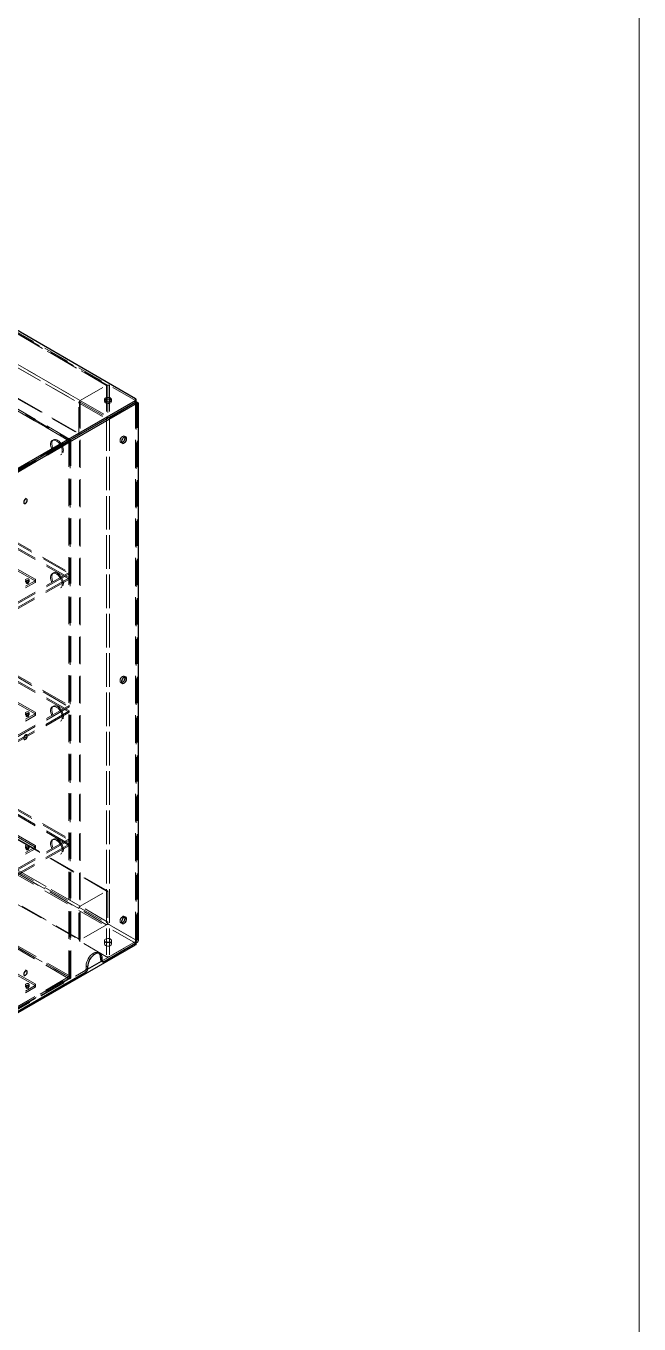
# Model space of a CAD drawing. Header units: millimetres. Extents: x 108 to 5832, y 144 to 4056.
# Drawn here: x 5238 to 5832, y 2100 to 3358 of the extents above; entities that cross this region are included whole.
import ezdxf

# ---------------------------------------------------------------- set-up
doc = ezdxf.new("R2010")
doc.units = ezdxf.units.MM
doc.header["$LTSCALE"] = 20
doc.linetypes.add('HIDDEN', pattern=[1.905, 1.27, -0.635])

msp = doc.modelspace()

# ---------------------------------------------------------------- linework, layer by layer
at = {"color": 7, "linetype": 'Continuous', "lineweight": 18}
msp.add_line((5832.4, 4055.6), (5832.4, 144.4), dxfattribs=at)
at = {"color": 1, "linetype": 'HIDDEN', "lineweight": 18}
for p, q in [((4136.9, 3690.5), (5317.8, 3008.8)), ((4108.6, 3674.2), (5289.5, 2992.5)), ((4136.9, 3661.1), (5317.8, 2979.4)), ((4176.5, 3667.7), (5316.4, 3009.6)), ((5317.4, 3009.7), (4177.1, 3668)), ((5344.6, 2994.9), (4180.7, 3666.8)), ((4135.5, 3658.7), (5316.4, 2977)), ((4151, 3653), (5290.9, 2994.9)), ((4108.6, 3644.8), (5289.5, 2963.1)), ((4109, 3643.9), (5289.9, 2962.2)), ((4110, 3644), (5290.9, 2962.3)), ((4115.8, 3628.1), (5280, 2956)), ((4116.1, 3629.2), (5279.5, 2957.6)), ((5279.5, 2956.3), (4116.1, 3627.9)), ((5279.6, 2956.3), (4116.2, 3627.9)), ((5280.6, 2957.6), (4116.8, 3629.4)), ((4117, 3628.7), (5281.1, 2956.6)), ((4363.5, 3357.6), (5280.2, 2828.4)), ((5280.2, 2821.8), (4363.5, 3351)), ((4364.2, 3355.8), (5280.2, 2827.1)), ((5280.2, 2823.1), (4364.2, 3351.9)), ((4363.5, 3228.5), (5280.2, 2699.4)), ((5280.2, 2692.8), (4363.5, 3222)), ((4364.2, 3226.8), (5280.2, 2698)), ((5280.2, 2694.1), (4364.2, 3222.9)), ((5316.4, 2519.7), (4135.5, 3201.4)), ((5317.4, 2519.8), (4136.5, 3201.5)), ((5317.8, 2518.9), (4136.9, 3200.6)), ((5289.5, 2502.6), (4108.6, 3184.3)), ((5290.9, 2505), (4110, 3186.7)), ((5317.8, 2489.5), (4136.9, 3171.2)), ((5316.4, 2487), (4135.5, 3168.7)), ((5289.5, 2473.2), (4108.6, 3154.9)), ((4109, 3154), (5289.9, 2472.3)), ((5290.9, 2472.3), (4110, 3154.1)), ((5344.6, 2472.3), (4180.7, 3144.3)), ((5344.6, 2469.1), (4180.7, 3141)), ((5281.1, 2437), (4117, 3109.1)), ((5279.5, 2435), (4116.1, 3106.7)), ((4363.5, 3099.5), (5280.2, 2570.3)), ((4364.2, 3097.8), (5280.2, 2569)), ((5280.2, 2563.8), (4363.5, 3093)), ((5280.2, 2565.1), (4364.2, 3093.9)), ((5290.9, 2994.9), (5316.4, 3009.6)), ((5316.4, 3009.6), (5316.4, 2487)), ((5317.8, 3008.8), (5317.8, 2979.4)), ((5344.6, 2994.9), (5319.2, 3009.6)), ((5319.2, 3009.6), (5319.2, 2487)), ((5280, 2436.3), (4308.1, 2997.4)), ((4308.1, 2997.1), (5279.5, 2436.3)), ((5290.3, 2994.1), (5290.3, 2471.5)), ((5290.9, 2994.9), (5290.9, 2472.3)), ((5314.3, 2995.8), (5314.3, 2994.1)), ((5321.3, 2994.1), (5321.3, 2995.8)), ((5344.6, 2996.6), (5344.6, 2994.9)), ((5344.6, 2994.9), (5344.6, 2472.3)), ((5289.5, 2963.1), (5289.5, 2992.5)), ((5290.9, 2993.3), (5316.4, 2978.6)), ((5290.9, 2993.3), (5290.9, 2470.7)), ((5344.6, 2993.3), (5344.6, 2470.7)), ((5345.2, 2471.5), (5345.2, 2993.5)), ((5346.1, 2992.5), (5347.5, 2991.7)), ((5346.1, 2473.2), (5346.1, 2992.5)), ((5316.4, 2977), (5290.9, 2962.3)), ((5316.4, 2978.6), (5316.4, 2456)), ((5319.2, 2978.6), (5319.2, 2456)), ((5279.5, 2957.6), (5218.4, 2922.3)), ((5279.5, 2956.3), (5218.4, 2921)), ((5219.3, 2921.8), (5280.4, 2957.1)), ((5265, 2956.9), (5263.9, 2956.2)), ((5280.1, 2957.7), (5279.5, 2957.6)), ((5279.5, 2957.6), (5280.4, 2957.1)), ((5279.6, 2956.3), (5279.5, 2956.3)), ((5279.5, 2956.3), (5280, 2956)), ((5279.7, 2956.2), (5279.6, 2956.3)), ((5279.6, 2956.3), (5279.6, 2956.3)), ((5280.6, 2957.6), (5280.1, 2957.7)), ((5281, 2957.2), (5280.6, 2957.6)), ((5281.2, 2957.2), (5280.6, 2957.6)), ((5281.1, 2956.6), (5281, 2957.2)), ((5281.5, 2956.2), (5281.1, 2956.6)), ((5281.1, 2956.6), (5281.1, 2437)), ((5281.7, 2955.7), (5281.5, 2956.2)), ((5281.7, 2955.7), (5281.7, 2956.4)), ((5335.1, 2959.6), (5333.7, 2960.4)), ((5218.9, 2920.7), (5280, 2956)), ((5280, 2955.4), (5218.9, 2920.1)), ((5281.1, 2955.8), (5220.1, 2920.6)), ((5281.1, 2954.8), (5220.1, 2919.5)), ((5280.1, 2956), (5280, 2956.1)), ((5280, 2955.9), (5280, 2956)), ((5280, 2955.4), (5280, 2956)), ((5280, 2956), (5280, 2436.3)), ((5280.1, 2955.9), (5280, 2955.9)), ((5280, 2436.6), (5280, 2955.4)), ((5280.1, 2956), (5280.1, 2956)), ((5280.1, 2955.6), (5280.1, 2955.7)), ((5280.1, 2436.7), (5280.1, 2955.4)), ((5281.1, 2954.8), (5281.1, 2955.8)), ((5281.1, 2954.8), (5281.5, 2955.2)), ((5281.1, 2954.8), (5281.1, 2435.9)), ((5281.5, 2955.2), (5281.7, 2955.7)), ((5281.7, 2436.5), (5281.7, 2955.7)), ((5330.2, 2954.3), (5331.6, 2953.5)), ((5271.9, 2942.4), (5273, 2943)), ((5239.1, 2899.5), (5237.7, 2900.4)), ((5247.1, 2821.8), (5223, 2835.7)), ((5247.1, 2820.2), (5223, 2834.1)), ((5280.2, 2828.4), (5224.7, 2796.4)), ((5280.2, 2827.1), (5224.7, 2795.1)), ((5224.7, 2791.1), (5280.2, 2823.1)), ((5224.7, 2789.8), (5280.2, 2821.8)), ((5238, 2815), (5247.1, 2820.2)), ((5238, 2813.3), (5247.1, 2818.6)), ((5238.4, 2819.6), (5238.4, 2818.3)), ((5240.9, 2818.3), (5240.9, 2819.6)), ((5241.4, 2819.6), (5241.4, 2821.2)), ((5247.1, 2821.8), (5247.1, 2820.2)), ((5247.1, 2818.6), (5247.1, 2820.2)), ((5247.6, 2819.4), (5247.6, 2821)), ((5265, 2827.9), (5263.9, 2827.2)), ((5280.2, 2828.4), (5280.2, 2827.1)), ((5280.2, 2821.8), (5280.2, 2823.1)), ((5271.9, 2813.4), (5273, 2814)), ((5330.2, 2721.6), (5331.6, 2720.8)), ((5335.1, 2726.9), (5333.7, 2727.7)), ((5247.1, 2692.8), (5223, 2706.7)), ((5247.1, 2691.2), (5223, 2705.1)), ((5280.2, 2699.4), (5224.7, 2667.4)), ((5280.2, 2698), (5224.7, 2666)), ((5224.7, 2662.1), (5280.2, 2694.1)), ((5224.7, 2660.8), (5280.2, 2692.8)), ((5241.4, 2690.6), (5241.4, 2692.2)), ((5247.1, 2692.8), (5247.1, 2691.2)), ((5247.6, 2690.4), (5247.6, 2692)), ((5265, 2698.9), (5263.9, 2698.2)), ((5280.2, 2699.4), (5280.2, 2698)), ((5280.2, 2692.8), (5280.2, 2694.1)), ((5238, 2686), (5247.1, 2691.2)), ((5238, 2684.3), (5247.1, 2689.6)), ((5238.4, 2690.6), (5238.4, 2689.3)), ((5240.9, 2689.3), (5240.9, 2690.6)), ((5247.1, 2689.6), (5247.1, 2691.2)), ((5271.9, 2684.3), (5273, 2685)), ((5239.1, 2670.9), (5237.7, 2671.7)), ((5247.1, 2563.8), (5223, 2577.7)), ((5247.1, 2562.2), (5223, 2576.1)), ((5280.2, 2570.3), (5224.7, 2538.3)), ((5280.2, 2569), (5224.7, 2537)), ((5265, 2569.8), (5263.9, 2569.2)), ((5280.2, 2570.3), (5280.2, 2569)), ((5224.7, 2533.1), (5280.2, 2565.1)), ((5224.7, 2531.8), (5280.2, 2563.8)), ((5238, 2557), (5247.1, 2562.2)), ((5238, 2555.3), (5247.1, 2560.5)), ((5238.4, 2561.6), (5238.4, 2560.3)), ((5240.9, 2560.3), (5240.9, 2561.6)), ((5241.4, 2561.6), (5241.4, 2563.2)), ((5247.1, 2563.8), (5247.1, 2562.2)), ((5247.1, 2560.5), (5247.1, 2562.2)), ((5247.6, 2561.4), (5247.6, 2563)), ((5271.9, 2555.3), (5273, 2556)), ((5280.2, 2563.8), (5280.2, 2565.1)), ((5290.9, 2505), (5316.4, 2519.7)), ((5317.8, 2518.9), (5317.8, 2489.5)), ((5289.5, 2473.2), (5289.5, 2502.6)), ((5335.1, 2494.2), (5333.7, 2495)), ((5316.4, 2487), (5290.9, 2472.3)), ((5319.2, 2487), (5344.6, 2472.3)), ((5330.2, 2488.9), (5331.6, 2488.1)), ((5316.4, 2456), (5290.9, 2470.7)), ((5311.5, 2451.6), (5344.6, 2470.7)), ((5312.1, 2451.9), (5344.6, 2470.7)), ((5314.3, 2471.5), (5314.3, 2468.3)), ((5344.6, 2470.7), (5319.2, 2456)), ((5321.3, 2468.3), (5321.3, 2471.5)), ((5344.6, 2472.3), (5344.6, 2469.1)), ((5344.6, 2470.7), (5346.1, 2469.9)), ((5344.6, 2469.1), (5344.6, 2470.7)), ((5345.2, 2469.4), (5345.2, 2471.5)), ((5347.5, 2472.3), (5346.1, 2473.2)), ((5310, 2459), (5308.6, 2459.8)), ((5220.2, 2398.9), (5298, 2443.8)), ((5220.2, 2398.9), (5295.1, 2442.1)), ((5247.1, 2429.6), (5223, 2443.4)), ((5247.1, 2427.9), (5223, 2441.8)), ((5239.1, 2442.3), (5237.7, 2443.1)), ((5295.1, 2442.1), (5296.6, 2441.3)), ((5296.6, 2447), (5298, 2446.2)), ((5296.6, 2447), (5296.6, 2444.6)), ((5298, 2443.8), (5296.6, 2444.6)), ((5313.5, 2451.1), (5312.1, 2451.9)), ((5279.5, 2436.3), (5218.4, 2401)), ((5279.5, 2435), (5218.4, 2399.7)), ((5280, 2436.6), (5218.9, 2401.3)), ((5218.9, 2400.8), (5280, 2436)), ((5280.4, 2434.5), (5219.3, 2399.2)), ((5219.8, 2399.1), (5280.9, 2434.4)), ((5281.1, 2435.9), (5220.1, 2400.7)), ((5220.1, 2399.6), (5281.1, 2434.9)), ((5238, 2422.7), (5247.1, 2427.9)), ((5241.4, 2427.3), (5241.4, 2429)), ((5247.1, 2429.6), (5247.1, 2427.9)), ((5247.1, 2426.3), (5247.1, 2427.9)), ((5247.6, 2427.1), (5247.6, 2428.8)), ((5279.5, 2436.3), (5280, 2436)), ((5279.5, 2435), (5280.1, 2435.3)), ((5279.5, 2435), (5280.4, 2434.5)), ((5279.7, 2436.3), (5279.8, 2436.3)), ((5279.9, 2436.3), (5280, 2436.3)), ((5280, 2436.6), (5280, 2436.6)), ((5280.1, 2436.5), (5280, 2436.6)), ((5280, 2436.6), (5280, 2436)), ((5280, 2436.3), (5280, 2436.3)), ((5280.1, 2436.5), (5280.1, 2436.5)), ((5280.1, 2436.1), (5280.1, 2436.2)), ((5280.1, 2435.3), (5280.6, 2435.8)), ((5280.6, 2435.8), (5281, 2436.4)), ((5281, 2434.4), (5280.9, 2434.4)), ((5281, 2436.4), (5281.1, 2437)), ((5281.1, 2437), (5281.5, 2436.8)), ((5281.5, 2436.2), (5281.1, 2435.9)), ((5281.1, 2435.9), (5281.1, 2434.9)), ((5281.5, 2436.8), (5281.7, 2436.5)), ((5281.7, 2436.5), (5281.5, 2436.2)), ((5281.7, 2435.8), (5281.7, 2436.5)), ((5238, 2421.1), (5247.1, 2426.3)), ((5238.4, 2427.3), (5238.4, 2426)), ((5240.9, 2426), (5240.9, 2427.3))]:
    msp.add_line(p, q, dxfattribs=at)
at = {"color": 7, "linetype": 'Continuous', "lineweight": 25}
for p, q in [((5344.6, 2996.6), (4180.7, 3668.5)), ((5220.2, 2923.1), (5344.6, 2994.9)), ((5344.6, 2993.3), (5344.6, 2994.9)), ((5345.2, 2994.1), (5345.2, 2995.8)), ((5345.2, 2993.5), (5345.2, 2994.1)), ((5220.2, 2921.5), (5344.6, 2993.3)), ((5346.1, 2992.5), (5221.6, 2920.6)), ((5319.2, 2978.6), (5344.6, 2993.3)), ((5346.1, 2992.5), (5344.6, 2993.3)), ((5347.1, 2992.6), (5345.6, 2993.4)), ((5347.5, 2472.3), (5347.5, 2991.7)), ((5220.2, 2395.6), (5344.6, 2467.5)), ((5313.5, 2451.1), (5346.1, 2469.9)), ((5345.2, 2468.3), (5345.2, 2469.4)), ((5310.7, 2455.2), (5312.1, 2454.4)), ((5310.7, 2452.8), (5310.7, 2455.2)), ((5312.1, 2451.9), (5312.1, 2454.4)), ((5221.6, 2398.1), (5296.6, 2441.3)), ((5298, 2443.8), (5311.5, 2451.6)), ((5298, 2446.2), (5298, 2443.8)), ((5310.7, 2452.8), (5312.1, 2451.9)), ((5311.1, 2451.8), (5312.5, 2451))]:
    msp.add_line(p, q, dxfattribs=at)
at = {"color": 8, "linetype": 'Continuous', "lineweight": 25}
msp.add_line((5344.6, 2467.5), (5344.6, 2469.1), dxfattribs=at)
at = {"color": 7, "linetype": 'Continuous', "lineweight": 25, "flags": 128}
for points in [[(5315.3, 2994.3), (5316.2, 2993.9), (5317.3, 2993.7), (5318.5, 2993.8), (5319.6, 2994), (5320.4, 2994.4), (5321, 2995), (5321.3, 2995.7), (5321.1, 2996.3), (5320.6, 2996.9), (5319.8, 2997.4), (5318.8, 2997.7), (5317.6, 2997.8), (5316.5, 2997.6), (5315.5, 2997.3), (5314.8, 2996.8), (5314.3, 2996.2), (5314.3, 2995.5), (5314.6, 2994.9), (5315.3, 2994.3)], [(5335.8, 2958), (5335.7, 2958.8), (5335.3, 2959.4), (5334.7, 2959.7), (5333.9, 2959.7), (5333.1, 2959.3), (5332.3, 2958.6), (5331.7, 2957.7), (5331.2, 2956.7), (5330.9, 2955.6), (5330.9, 2954.7), (5331.2, 2953.9), (5331.7, 2953.5), (5332.3, 2953.4), (5333.1, 2953.6), (5333.9, 2954.1), (5334.7, 2954.9), (5335.3, 2955.9), (5335.7, 2957), (5335.8, 2958)], [(5334.4, 2958.8), (5334.3, 2959.7), (5334.2, 2959.7)], [(5239.6, 2898.4), (5239.5, 2899.1), (5239.1, 2899.5), (5238.5, 2899.6), (5237.9, 2899.4), (5237.2, 2898.9), (5236.6, 2898.1), (5236.2, 2897.2), (5236.1, 2896.3), (5236.2, 2895.6), (5236.6, 2895.2), (5237.2, 2895.1), (5237.9, 2895.3), (5238.5, 2895.9), (5239.1, 2896.6), (5239.5, 2897.5), (5239.6, 2898.4)], [(5335.8, 2725.3), (5335.7, 2726.1), (5335.3, 2726.7), (5334.7, 2727), (5333.9, 2727), (5333.1, 2726.6), (5332.3, 2725.9), (5331.7, 2725), (5331.2, 2723.9), (5330.9, 2722.9), (5330.9, 2722), (5331.2, 2721.2), (5331.7, 2720.8), (5332.3, 2720.7), (5333.1, 2720.9), (5333.9, 2721.4), (5334.7, 2722.2), (5335.3, 2723.2), (5335.7, 2724.3), (5335.8, 2725.3)], [(5334.4, 2726.1), (5334.3, 2726.9), (5334.2, 2727)], [(5239.6, 2669.8), (5239.5, 2670.5), (5239.1, 2670.9), (5238.5, 2671), (5237.9, 2670.8), (5237.2, 2670.2), (5236.6, 2669.5), (5236.2, 2668.6), (5236.1, 2667.7), (5236.2, 2667), (5236.6, 2666.6), (5237.2, 2666.5), (5237.9, 2666.7), (5238.5, 2667.2), (5239.1, 2668), (5239.5, 2668.9), (5239.6, 2669.8)], [(5335.8, 2492.6), (5335.7, 2493.4), (5335.3, 2494), (5334.7, 2494.3), (5333.9, 2494.3), (5333.1, 2493.9), (5332.3, 2493.2), (5331.7, 2492.3), (5331.2, 2491.2), (5330.9, 2490.2), (5330.9, 2489.3), (5331.2, 2488.5), (5331.7, 2488.1), (5332.3, 2487.9), (5333.1, 2488.2), (5333.9, 2488.7), (5334.7, 2489.5), (5335.3, 2490.5), (5335.7, 2491.6), (5335.8, 2492.6)], [(5334.4, 2493.4), (5334.3, 2494.2), (5334.2, 2494.3)], [(5312.1, 2454.4), (5312, 2455.9), (5311.6, 2457.2), (5310.9, 2458.2), (5310, 2459), (5309, 2459.4), (5307.8, 2459.4), (5306.4, 2459.1), (5305, 2458.5), (5303.7, 2457.5), (5302.3, 2456.3), (5301.1, 2454.8), (5300, 2453.2), (5299.2, 2451.4), (5298.5, 2449.7), (5298.1, 2447.9), (5298, 2446.2)], [(5239.6, 2441.1), (5239.5, 2441.8), (5239.1, 2442.3), (5238.5, 2442.4), (5237.9, 2442.1), (5237.2, 2441.6), (5236.6, 2440.8), (5236.2, 2439.9), (5236.1, 2439.1), (5236.2, 2438.4), (5236.6, 2437.9), (5237.2, 2437.8), (5237.9, 2438.1), (5238.5, 2438.6), (5239.1, 2439.4), (5239.5, 2440.3), (5239.6, 2441.1)]]:
    msp.add_lwpolyline(points, dxfattribs=at)
at = {"color": 1, "linetype": 'HIDDEN', "lineweight": 18, "flags": 128}
for points in [[(5314.6, 2994.9), (5314.3, 2994.5), (5314.3, 2993.9), (5314.6, 2993.2), (5315.3, 2992.7)], [(5315.3, 2992.7), (5316.2, 2992.3), (5317.3, 2992.1), (5318.5, 2992.1), (5319.6, 2992.4), (5320.4, 2992.8), (5321, 2993.4), (5321.3, 2994), (5321.1, 2994.7), (5321, 2994.9)], [(5273.5, 2946), (5273.4, 2947.5), (5273, 2949.1), (5272.4, 2950.6), (5271.5, 2952.2), (5270.5, 2953.5), (5269.4, 2954.7), (5268.2, 2955.6), (5266.9, 2956.3), (5265.8, 2956.6), (5264.7, 2956.5), (5263.7, 2956.2), (5263, 2955.5), (5262.5, 2954.5), (5262.2, 2953.2), (5262.2, 2951.8), (5262.5, 2950.3), (5263, 2948.7), (5263.7, 2947.2), (5264.7, 2945.7), (5265.8, 2944.4), (5266.9, 2943.4), (5268.2, 2942.6), (5269.4, 2942.1), (5270.5, 2942), (5271.5, 2942.2), (5272.4, 2942.7), (5273, 2943.6), (5273.4, 2944.7), (5273.5, 2946)], [(5274.6, 2946.7), (5274.5, 2948.2), (5274.1, 2949.7), (5273.5, 2951.3), (5272.6, 2952.8), (5271.6, 2954.2), (5270.5, 2955.4), (5269.3, 2956.3), (5268.1, 2956.9), (5266.9, 2957.2), (5265.8, 2957.2), (5264.9, 2956.8), (5264.1, 2956.1), (5263.6, 2955.1), (5263.4, 2953.9), (5263.4, 2952.5), (5263.6, 2951), (5264.1, 2949.4), (5264.9, 2947.8), (5265.8, 2946.4), (5266.9, 2945.1), (5268.1, 2944), (5269.3, 2943.2), (5270.5, 2942.8), (5271.6, 2942.6), (5272.6, 2942.9), (5273.5, 2943.4), (5274.1, 2944.2), (5274.5, 2945.4), (5274.6, 2946.7)], [(5334.2, 2959.7), (5333.9, 2960.3), (5333.3, 2960.6), (5332.5, 2960.5), (5331.7, 2960.1), (5330.9, 2959.4), (5330.2, 2958.5), (5329.7, 2957.5), (5329.5, 2956.4), (5329.5, 2955.5), (5329.7, 2954.8), (5330.2, 2954.3), (5330.9, 2954.2), (5331, 2954.2)], [(5240.9, 2820.5), (5241.3, 2820.8), (5241.4, 2821.2), (5241.3, 2821.6), (5240.9, 2821.9), (5240.3, 2822.2), (5239.6, 2822.2), (5239, 2822.2), (5238.4, 2821.9), (5238, 2821.6), (5237.9, 2821.2), (5238, 2820.8), (5238.4, 2820.5), (5239, 2820.3), (5239.6, 2820.2), (5240.3, 2820.3), (5240.9, 2820.5)], [(5240.9, 2818.9), (5241.3, 2819.2), (5241.4, 2819.6), (5241.3, 2820), (5240.9, 2820.3), (5240.3, 2820.5), (5239.6, 2820.6), (5239, 2820.5), (5238.4, 2820.3), (5238, 2820), (5237.9, 2819.6), (5238, 2819.2), (5238.4, 2818.9), (5239, 2818.7), (5239.6, 2818.6), (5240.3, 2818.7), (5240.9, 2818.9)], [(5238.8, 2820.1), (5238.5, 2819.9), (5238.4, 2819.6), (5238.5, 2819.3), (5238.8, 2819.1), (5239.2, 2818.9), (5239.6, 2818.9), (5240.1, 2818.9), (5240.5, 2819.1), (5240.8, 2819.3), (5240.9, 2819.6), (5240.8, 2819.9), (5240.5, 2820.1), (5240.1, 2820.3), (5239.6, 2820.3), (5239.2, 2820.3), (5238.8, 2820.1)], [(5238.8, 2818.8), (5238.5, 2818.6), (5238.4, 2818.3), (5238.5, 2818), (5238.8, 2817.8), (5239.2, 2817.6), (5239.6, 2817.6), (5240.1, 2817.6), (5240.5, 2817.8), (5240.8, 2818), (5240.9, 2818.3), (5240.8, 2818.6), (5240.5, 2818.8), (5240.1, 2819), (5239.6, 2819), (5239.2, 2819), (5238.8, 2818.8)], [(5273.5, 2817), (5273.4, 2818.5), (5273, 2820.1), (5272.4, 2821.6), (5271.5, 2823.1), (5270.5, 2824.5), (5269.4, 2825.7), (5268.2, 2826.6), (5266.9, 2827.3), (5265.8, 2827.6), (5264.7, 2827.5), (5263.7, 2827.1), (5263, 2826.4), (5262.5, 2825.5), (5262.2, 2824.2), (5262.2, 2822.8), (5262.5, 2821.3), (5263, 2819.7), (5263.7, 2818.2), (5264.7, 2816.7), (5265.8, 2815.4), (5266.9, 2814.4), (5268.2, 2813.6), (5269.4, 2813.1), (5270.5, 2813), (5271.5, 2813.2), (5272.4, 2813.7), (5273, 2814.6), (5273.4, 2815.7), (5273.5, 2817)], [(5274.6, 2817.7), (5274.5, 2819.2), (5274.1, 2820.7), (5273.5, 2822.3), (5272.6, 2823.8), (5271.6, 2825.2), (5270.5, 2826.4), (5269.3, 2827.3), (5268.1, 2827.9), (5266.9, 2828.2), (5265.8, 2828.2), (5264.9, 2827.8), (5264.1, 2827.1), (5263.6, 2826.1), (5263.4, 2824.9), (5263.4, 2823.5), (5263.6, 2821.9), (5264.1, 2820.4), (5264.9, 2818.8), (5265.8, 2817.4), (5266.9, 2816.1), (5268.1, 2815), (5269.3, 2814.2), (5270.5, 2813.8), (5271.6, 2813.6), (5272.6, 2813.8), (5273.5, 2814.4), (5274.1, 2815.2), (5274.5, 2816.3), (5274.6, 2817.7)], [(5334.2, 2727), (5333.9, 2727.5), (5333.3, 2727.8), (5332.5, 2727.8), (5331.7, 2727.4), (5330.9, 2726.7), (5330.2, 2725.8), (5329.7, 2724.8), (5329.5, 2723.7), (5329.5, 2722.8), (5329.7, 2722), (5330.2, 2721.6), (5330.9, 2721.5), (5331, 2721.5)], [(5240.9, 2691.5), (5241.3, 2691.8), (5241.4, 2692.2), (5241.3, 2692.6), (5240.9, 2692.9), (5240.3, 2693.1), (5239.6, 2693.2), (5239, 2693.1), (5238.4, 2692.9), (5238, 2692.6), (5237.9, 2692.2), (5238, 2691.8), (5238.4, 2691.5), (5239, 2691.3), (5239.6, 2691.2), (5240.3, 2691.3), (5240.9, 2691.5)], [(5273.5, 2688), (5273.4, 2689.5), (5273, 2691), (5272.4, 2692.6), (5271.5, 2694.1), (5270.5, 2695.5), (5269.4, 2696.7), (5268.2, 2697.6), (5266.9, 2698.2), (5265.8, 2698.5), (5264.7, 2698.5), (5263.7, 2698.1), (5263, 2697.4), (5262.5, 2696.4), (5262.2, 2695.2), (5262.2, 2693.8), (5262.5, 2692.3), (5263, 2690.7), (5263.7, 2689.1), (5264.7, 2687.7), (5265.8, 2686.4), (5266.9, 2685.4), (5268.2, 2684.6), (5269.4, 2684.1), (5270.5, 2684), (5271.5, 2684.2), (5272.4, 2684.7), (5273, 2685.6), (5273.4, 2686.7), (5273.5, 2688)], [(5274.6, 2688.7), (5274.5, 2690.1), (5274.1, 2691.7), (5273.5, 2693.3), (5272.6, 2694.8), (5271.6, 2696.2), (5270.5, 2697.3), (5269.3, 2698.3), (5268.1, 2698.9), (5266.9, 2699.2), (5265.8, 2699.2), (5264.9, 2698.8), (5264.1, 2698.1), (5263.6, 2697.1), (5263.4, 2695.9), (5263.4, 2694.5), (5263.6, 2692.9), (5264.1, 2691.4), (5264.9, 2689.8), (5265.8, 2688.3), (5266.9, 2687.1), (5268.1, 2686), (5269.3, 2685.2), (5270.5, 2684.8), (5271.6, 2684.6), (5272.6, 2684.8), (5273.5, 2685.4), (5274.1, 2686.2), (5274.5, 2687.3), (5274.6, 2688.7)], [(5240.9, 2689.9), (5241.3, 2690.2), (5241.4, 2690.6), (5241.3, 2691), (5240.9, 2691.3), (5240.3, 2691.5), (5239.6, 2691.6), (5239, 2691.5), (5238.4, 2691.3), (5238, 2691), (5237.9, 2690.6), (5238, 2690.2), (5238.4, 2689.9), (5239, 2689.6), (5239.6, 2689.6), (5240.3, 2689.6), (5240.9, 2689.9)], [(5238.8, 2691.1), (5238.5, 2690.9), (5238.4, 2690.6), (5238.5, 2690.3), (5238.8, 2690.1), (5239.2, 2689.9), (5239.6, 2689.9), (5240.1, 2689.9), (5240.5, 2690.1), (5240.8, 2690.3), (5240.9, 2690.6), (5240.8, 2690.9), (5240.5, 2691.1), (5240.1, 2691.2), (5239.6, 2691.3), (5239.2, 2691.2), (5238.8, 2691.1)], [(5238.8, 2689.8), (5238.5, 2689.5), (5238.4, 2689.3), (5238.5, 2689), (5238.8, 2688.8), (5239.2, 2688.6), (5239.6, 2688.5), (5240.1, 2688.6), (5240.5, 2688.8), (5240.8, 2689), (5240.9, 2689.3), (5240.8, 2689.5), (5240.5, 2689.8), (5240.1, 2689.9), (5239.6, 2690), (5239.2, 2689.9), (5238.8, 2689.8)], [(5273.5, 2559), (5273.4, 2560.5), (5273, 2562), (5272.4, 2563.6), (5271.5, 2565.1), (5270.5, 2566.5), (5269.4, 2567.7), (5268.2, 2568.6), (5266.9, 2569.2), (5265.8, 2569.5), (5264.7, 2569.5), (5263.7, 2569.1), (5263, 2568.4), (5262.5, 2567.4), (5262.2, 2566.2), (5262.2, 2564.8), (5262.5, 2563.3), (5263, 2561.7), (5263.7, 2560.1), (5264.7, 2558.7), (5265.8, 2557.4), (5266.9, 2556.3), (5268.2, 2555.6), (5269.4, 2555.1), (5270.5, 2555), (5271.5, 2555.2), (5272.4, 2555.7), (5273, 2556.5), (5273.4, 2557.7), (5273.5, 2559)], [(5274.6, 2559.6), (5274.5, 2561.1), (5274.1, 2562.7), (5273.5, 2564.3), (5272.6, 2565.8), (5271.6, 2567.2), (5270.5, 2568.3), (5269.3, 2569.3), (5268.1, 2569.9), (5266.9, 2570.2), (5265.8, 2570.1), (5264.9, 2569.8), (5264.1, 2569.1), (5263.6, 2568.1), (5263.4, 2566.9), (5263.4, 2565.4), (5263.6, 2563.9), (5264.1, 2562.3), (5264.9, 2560.8), (5265.8, 2559.3), (5266.9, 2558), (5268.1, 2557), (5269.3, 2556.2), (5270.5, 2555.7), (5271.6, 2555.6), (5272.6, 2555.8), (5273.5, 2556.4), (5274.1, 2557.2), (5274.5, 2558.3), (5274.6, 2559.6)], [(5240.9, 2562.5), (5241.3, 2562.8), (5241.4, 2563.2), (5241.3, 2563.6), (5240.9, 2563.9), (5240.3, 2564.1), (5239.6, 2564.2), (5239, 2564.1), (5238.4, 2563.9), (5238, 2563.6), (5237.9, 2563.2), (5238, 2562.8), (5238.4, 2562.5), (5239, 2562.3), (5239.6, 2562.2), (5240.3, 2562.3), (5240.9, 2562.5)], [(5240.9, 2560.8), (5241.3, 2561.2), (5241.4, 2561.6), (5241.3, 2562), (5240.9, 2562.3), (5240.3, 2562.5), (5239.6, 2562.6), (5239, 2562.5), (5238.4, 2562.3), (5238, 2562), (5237.9, 2561.6), (5238, 2561.2), (5238.4, 2560.8), (5239, 2560.6), (5239.6, 2560.6), (5240.3, 2560.6), (5240.9, 2560.8)], [(5238.8, 2562.1), (5238.5, 2561.8), (5238.4, 2561.6), (5238.5, 2561.3), (5238.8, 2561.1), (5239.2, 2560.9), (5239.6, 2560.8), (5240.1, 2560.9), (5240.5, 2561.1), (5240.8, 2561.3), (5240.9, 2561.6), (5240.8, 2561.8), (5240.5, 2562.1), (5240.1, 2562.2), (5239.6, 2562.3), (5239.2, 2562.2), (5238.8, 2562.1)], [(5238.8, 2560.8), (5238.5, 2560.5), (5238.4, 2560.3), (5238.5, 2560), (5238.8, 2559.7), (5239.2, 2559.6), (5239.6, 2559.5), (5240.1, 2559.6), (5240.5, 2559.7), (5240.8, 2560), (5240.9, 2560.3), (5240.8, 2560.5), (5240.5, 2560.8), (5240.1, 2560.9), (5239.6, 2561), (5239.2, 2560.9), (5238.8, 2560.8)], [(5334.2, 2494.3), (5333.9, 2494.8), (5333.3, 2495.1), (5332.5, 2495.1), (5331.7, 2494.7), (5330.9, 2494), (5330.2, 2493.1), (5329.7, 2492.1), (5329.5, 2491), (5329.5, 2490.1), (5329.7, 2489.3), (5330.2, 2488.9), (5330.9, 2488.8), (5331, 2488.8)], [(5315.3, 2470.1), (5316.2, 2469.7), (5317.3, 2469.5), (5318.5, 2469.6), (5319.6, 2469.8), (5320.4, 2470.2), (5321, 2470.8), (5321.3, 2471.4), (5321.1, 2472.1), (5320.6, 2472.7), (5319.8, 2473.2), (5318.8, 2473.5), (5317.6, 2473.6), (5316.5, 2473.4), (5315.5, 2473.1), (5314.8, 2472.6), (5314.3, 2471.9), (5314.3, 2471.3), (5314.6, 2470.6), (5315.3, 2470.1)], [(5315.3, 2466.8), (5316.2, 2466.5), (5317.3, 2466.3), (5318.5, 2466.3), (5319.6, 2466.5), (5320.4, 2467), (5321, 2467.5), (5321.3, 2468.2), (5321.1, 2468.8), (5320.6, 2469.4), (5319.8, 2469.9), (5318.8, 2470.2), (5317.6, 2470.3), (5316.5, 2470.1), (5315.5, 2469.8), (5314.8, 2469.3), (5314.3, 2468.7), (5314.3, 2468), (5314.6, 2467.4), (5315.3, 2466.8)], [(5309.3, 2459.3), (5308.6, 2459.8), (5307.6, 2460.2), (5306.3, 2460.2), (5305, 2459.9), (5303.6, 2459.3), (5302.3, 2458.3), (5300.9, 2457.1), (5299.7, 2455.6), (5298.6, 2454), (5297.8, 2452.3), (5297.1, 2450.5), (5296.7, 2448.7), (5296.6, 2447)], [(5240.9, 2428.2), (5241.3, 2428.6), (5241.4, 2429), (5241.3, 2429.3), (5240.9, 2429.7), (5240.3, 2429.9), (5239.6, 2430), (5239, 2429.9), (5238.4, 2429.7), (5238, 2429.3), (5237.9, 2429), (5238, 2428.6), (5238.4, 2428.2), (5239, 2428), (5239.6, 2427.9), (5240.3, 2428), (5240.9, 2428.2)], [(5240.9, 2426.6), (5241.3, 2426.9), (5241.4, 2427.3), (5241.3, 2427.7), (5240.9, 2428), (5240.3, 2428.3), (5239.6, 2428.3), (5239, 2428.3), (5238.4, 2428), (5238, 2427.7), (5237.9, 2427.3), (5238, 2426.9), (5238.4, 2426.6), (5239, 2426.4), (5239.6, 2426.3), (5240.3, 2426.4), (5240.9, 2426.6)], [(5238.8, 2426.8), (5239.2, 2426.7), (5239.6, 2426.6), (5240.1, 2426.7), (5240.5, 2426.8), (5240.8, 2427), (5240.9, 2427.3), (5240.8, 2427.6), (5240.5, 2427.8), (5240.1, 2428), (5239.6, 2428), (5239.2, 2428), (5238.8, 2427.8), (5238.5, 2427.6), (5238.4, 2427.3), (5238.5, 2427), (5238.8, 2426.8)], [(5280.9, 2434.4), (5280.9, 2434.4), (5280.8, 2434.4), (5280.7, 2434.4), (5280.6, 2434.4), (5280.4, 2434.5)], [(5238.8, 2425.5), (5239.2, 2425.4), (5239.6, 2425.3), (5240.1, 2425.4), (5240.5, 2425.5), (5240.8, 2425.7), (5240.9, 2426), (5240.8, 2426.3), (5240.5, 2426.5), (5240.1, 2426.7), (5239.6, 2426.7), (5239.2, 2426.7), (5238.8, 2426.5), (5238.5, 2426.3), (5238.4, 2426), (5238.5, 2425.7), (5238.8, 2425.5)]]:
    msp.add_lwpolyline(points, dxfattribs=at)
at = {"color": 1, "linetype": 'HIDDEN', "lineweight": 18}
for centre, radius, start, end in [((5317.8, 3006.9), 3.07, 62.6109, 117.3873), ((5316.9, 3009), 0.873, 350.7864, 129.2036), ((5292.6, 2992.3), 3.07, 122.606, 177.3935), ((5291.2, 2994.1), 0.873, 110.791, 249.2134), ((5344.2, 2994), 1.01, 5.7119, 65.6121), ((5345.1, 2992.6), 0.986, 353.7026, 54.9861), ((5314.7, 2979.6), 3.07, 302.6076, 357.3942), ((5317.8, 2981.3), 3.07, 242.607, 297.3955), ((5279.6, 2955.8), 1.54, 2.6014, 57.3946), ((5290.4, 2963), 0.873, 170.7871, 309.1977), ((5246.8, 2821), 0.873, 290.791, 69.2134), ((5246.8, 2819.4), 0.873, 290.791, 69.2134), ((5246.8, 2692), 0.873, 290.791, 69.2134), ((5246.8, 2690.4), 0.873, 290.791, 69.2134), ((5246.8, 2563), 0.873, 290.791, 69.2134), ((5246.8, 2561.4), 0.873, 290.791, 69.2134), ((5316.9, 2519), 0.873, 350.7864, 129.2036), ((5292.6, 2502.4), 3.07, 122.606, 177.3935), ((5314.7, 2489.6), 3.07, 302.6053, 357.3955), ((5317.8, 2484.3), 3.07, 62.6109, 117.3873), ((5290.4, 2473), 0.873, 170.7857, 309.2021), ((5291.2, 2471.5), 0.873, 110.791, 249.2134), ((5343, 2473.3), 3.07, 302.6053, 357.3955), ((5344.3, 2471.5), 0.873, 290.7714, 69.222), ((5344.2, 2468.2), 1.01, 5.7119, 65.6121), ((5317.8, 2458.8), 3.07, 242.607, 297.3955), ((5293.5, 2444.7), 3.07, 302.6054, 357.3956), ((5311.5, 2452.8), 1.01, 245.6924, 305.6174), ((5246.8, 2428.8), 0.873, 290.791, 69.2134), ((5246.8, 2427.1), 0.873, 290.791, 69.2134), ((5280.6, 2434.8), 0.508, 307.636, 5.4829)]:
    msp.add_arc(centre, radius, start, end, dxfattribs=at)
at = {"color": 7, "linetype": 'Continuous', "lineweight": 25}
for centre, radius, start, end in [((5317.8, 2991.6), 4.65, 46.4606, 133.5394), ((5344.3, 2995.8), 0.873, 290.7714, 69.222), ((5344.2, 2994.2), 1.01, 294.3666, 354.292), ((5345.2, 2992.5), 1.01, 65.7018, 125.608), ((5346.6, 2991.8), 0.873, 350.7864, 129.2036), ((5329.6, 2958.8), 4.79, 287.2543, 0.4312), ((5329.6, 2726.1), 4.79, 287.2521, 0.4334), ((5329.6, 2493.3), 4.79, 287.2532, 0.4329), ((5344.2, 2468.4), 1.01, 294.3666, 354.292), ((5344.4, 2472.5), 3.07, 302.6053, 357.3955), ((5305.3, 2455.6), 5.39, 355.4532, 42.7631), ((5294.9, 2443.9), 3.07, 302.6054, 357.3956), ((5311.7, 2452.6), 0.986, 173.7029, 234.9849), ((5313, 2451.8), 0.873, 170.7847, 309.2031)]:
    msp.add_arc(centre, radius, start, end, dxfattribs=at)
at = {"color": 1, "linetype": 'HIDDEN', "lineweight": 18}
for points, knots in [([(5279.9, 2956.1), (5279.8, 2956.2), (5279.8, 2956.2), (5279.7, 2956.2), (5279.7, 2956.2)], [0, 0, 0, 0, 0.334094, 1, 1, 1, 1]), ([(5280, 2956), (5280, 2956), (5279.9, 2956.1), (5279.9, 2956.1), (5279.9, 2956.1)], [0, 0, 0, 0, 0.666381, 1, 1, 1, 1]), ([(5280.4, 2957.1), (5280.4, 2957.1), (5280.5, 2957.1), (5280.7, 2957.2), (5280.9, 2957.3), (5281.1, 2957.3), (5281.2, 2957.2), (5281.3, 2957.1), (5281.3, 2956.9), (5281.2, 2956.9), (5281.2, 2956.8), (5281.2, 2956.7), (5281.2, 2956.7), (5281.2, 2956.7), (5281.2, 2956.7), (5281.2, 2956.7), (5281.2, 2956.7), (5281.2, 2956.7), (5281.1, 2956.7), (5281.1, 2956.7), (5281.1, 2956.6), (5281.1, 2956.6), (5281.1, 2956.6)], [0, 0, 0, 0, 0.0000202, 0.1058838, 0.2711656, 0.3160811, 0.5341724, 0.7608885, 0.7985821, 0.8846288, 0.9273361, 0.9578254, 0.9753029, 0.985499, 0.9914629, 0.9916802, 0.9918258, 0.9922983, 0.994323, 0.9966714, 0.9971062, 1, 1, 1, 1]), ([(5281.1, 2956.6), (5281.1, 2956.6), (5281.1, 2956.6), (5281.2, 2956.6), (5281.2, 2956.6), (5281.2, 2956.6), (5281.3, 2956.6), (5281.5, 2956.6), (5281.7, 2956.4), (5281.7, 2956.3), (5281.5, 2956.1), (5281.4, 2956), (5281.2, 2955.9), (5281.1, 2955.8), (5281.1, 2955.8)], [0, 0, 0, 0, 0.002913, 0.003348, 0.005662, 0.007688, 0.008213, 0.247816, 0.465325, 0.683655, 0.728586, 0.894021, 0.99998, 1, 1, 1, 1]), ([(5281.7, 2956.4), (5281.7, 2956.5), (5281.6, 2956.7), (5281.5, 2957), (5281.3, 2957.2), (5281.2, 2957.2), (5281.2, 2957.2)], [0, 0, 0, 0, 0.30581, 0.64988, 0.970031, 1, 1, 1, 1]), ([(5280, 2956), (5280, 2956), (5280, 2956), (5280, 2956), (5280.1, 2956), (5280.1, 2956), (5280.1, 2956), (5280, 2956), (5280, 2956), (5280, 2956)], [0, 0, 0, 0, 0.007088, 0.130517, 0.252154, 0.529765, 0.728875, 0.864126, 1, 1, 1, 1]), ([(5280, 2955.4), (5280, 2955.5), (5280.1, 2955.5), (5280.1, 2955.6), (5280.1, 2955.6)], [0, 0, 0, 0, 0.666297, 1, 1, 1, 1]), ([(5280.1, 2955.7), (5280.1, 2955.7), (5280.1, 2955.8), (5280.1, 2955.8), (5280.1, 2955.9), (5280.1, 2955.9)], [0, 0, 0, 0, 0.061334, 0.970066, 1, 1, 1, 1]), ([(5279.5, 2436.3), (5279.6, 2436.3), (5279.6, 2436.3), (5279.7, 2436.3), (5279.7, 2436.3)], [0, 0, 0, 0, 0.666981, 1, 1, 1, 1]), ([(5279.8, 2436.3), (5279.8, 2436.3), (5279.8, 2436.3), (5279.9, 2436.3), (5279.9, 2436.3), (5279.9, 2436.3)], [0, 0, 0, 0, 0.061657, 0.969307, 1, 1, 1, 1]), ([(5280, 2436.3), (5280, 2436.4), (5280.1, 2436.4), (5280.1, 2436.4), (5280.1, 2436.4)], [0, 0, 0, 0, 0.666305, 1, 1, 1, 1]), ([(5280, 2436.3), (5280, 2436.3), (5280, 2436.3), (5280, 2436.3), (5280.1, 2436.2), (5280.1, 2436.2), (5280.1, 2436.1), (5280, 2436), (5280, 2436), (5280, 2436)], [0, 0, 0, 0, 0.006979, 0.130423, 0.252074, 0.52982, 0.728789, 0.86411, 1, 1, 1, 1]), ([(5280.1, 2436.4), (5280.1, 2436.5), (5280.1, 2436.5), (5280.1, 2436.5), (5280.1, 2436.5)], [0, 0, 0, 0, 0.333519, 1, 1, 1, 1]), ([(5281.1, 2437), (5281.1, 2437), (5281.1, 2437), (5281.1, 2437), (5281.1, 2437), (5281.2, 2437), (5281.2, 2436.8), (5281.3, 2436.3), (5281.2, 2435.6), (5281.1, 2435.2), (5280.9, 2434.9), (5280.7, 2434.6), (5280.5, 2434.5), (5280.4, 2434.5), (5280.4, 2434.5)], [0, 0, 0, 0, 0.002878, 0.003313, 0.005664, 0.00769, 0.008182, 0.247781, 0.465338, 0.683619, 0.728585, 0.89402, 0.99998, 1, 1, 1, 1]), ([(5281, 2434.4), (5281, 2434.4), (5281.1, 2434.5), (5281.4, 2434.8), (5281.6, 2435.2), (5281.7, 2435.6), (5281.7, 2435.8), (5281.7, 2435.8)], [0, 0, 0, 0, 0.0257, 0.336025, 0.635353, 0.926622, 1, 1, 1, 1]), ([(5281.1, 2434.9), (5281.1, 2434.9), (5281.2, 2434.9), (5281.4, 2435), (5281.5, 2435.2), (5281.7, 2435.5), (5281.7, 2435.9), (5281.6, 2436.3), (5281.4, 2436.6), (5281.4, 2436.7), (5281.3, 2436.8), (5281.2, 2436.9), (5281.2, 2436.9), (5281.2, 2437), (5281.2, 2437), (5281.2, 2437), (5281.2, 2437), (5281.2, 2437), (5281.2, 2437), (5281.2, 2437), (5281.1, 2437), (5281.1, 2437), (5281.1, 2437)], [0, 0, 0, 0, 0.00002, 0.105882, 0.271168, 0.316062, 0.5342, 0.7609, 0.798646, 0.884695, 0.92733, 0.957812, 0.975314, 0.985539, 0.99145, 0.991712, 0.991803, 0.992328, 0.99436, 0.996656, 0.997098, 1, 1, 1, 1])]:
    msp.add_open_spline(points, degree=3, knots=knots, dxfattribs=at)

doc.saveas('drawing.dxf')
